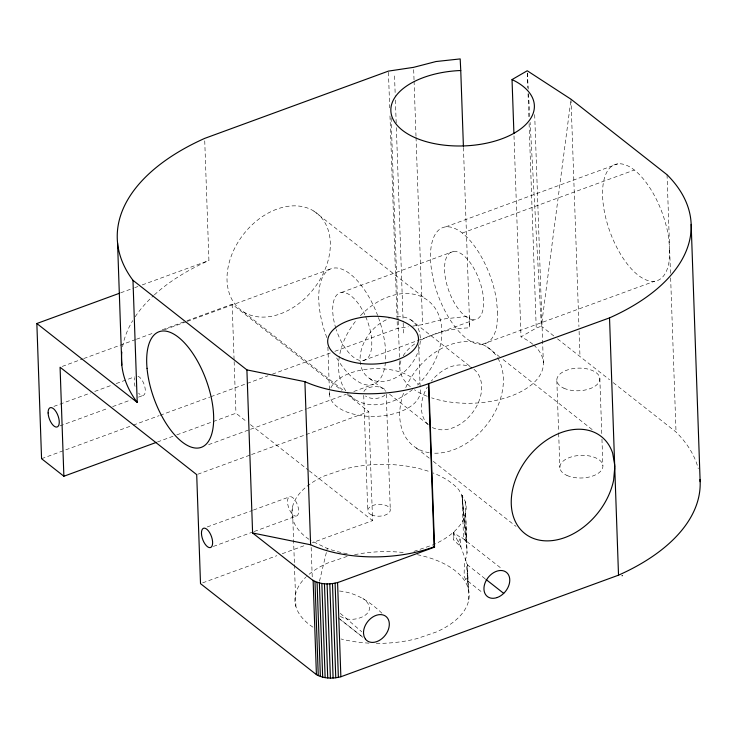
<?xml version="1.0" encoding="UTF-8"?>
<svg xmlns="http://www.w3.org/2000/svg" width="737" height="737" viewBox="0 0 737 737"><rect width="100%" height="100%" fill="white"/><g stroke="black" fill="none" stroke-linecap="round" stroke-linejoin="round"><path stroke-width="0.55" stroke-dasharray="3.69 2.76" d="M453.273 532.243L460.874 546.937L453.541 539.834L454.01 535.817L453.273 532.243L460.542 537.503L460.874 546.937L467.442 564.874L468.677 600.406M570.705 101.503L541.382 326.178L553.957 336.054M319.49 581.189L327.32 548.475L310.922 540.599M466.65 542.22L463.573 538.701L462.035 495.568L466.65 542.22L467.028 553.017L464.292 565.307L464.126 576.316L465.646 579.365L482.671 592.76M458.386 542.063L460.542 537.503L461.325 537.209L502.081 568.992M467.894 578.011L465.646 579.365M532.805 344.234A71.802 37.734 -2 0 0 521.013 336.873L536.232 328.066L541.382 326.178L530.096 122.314M120.739 292.801L133.637 288.075M134.714 287.679L137.939 286.5M142.241 284.924L208.921 260.502L204.656 138.399M62.221 366.427L82.655 358.947M83.732 358.55L135.35 339.646M136.428 339.26L153.637 332.958M162.241 329.808L185.899 321.139M186.977 320.742L232.146 304.206L341.627 390.278M164.646 329.679L186.157 321.802M187.226 321.406L331.337 268.637M445.71 226.876L617.79 163.872M462.256 233.039L634.327 170.035M341.563 292.414L453.412 251.455M53.856 406.409L90.421 393.014M94.723 391.439L111.932 385.138M116.234 383.562L134.521 376.865M59.964 425.894L108.357 408.178M112.66 406.603L130.946 399.905M138.473 397.151L142.775 395.576M41.567 458.7L132.144 425.535M133.222 425.138L159.1 415.668M160.178 415.272L209.778 397.105M210.856 396.709L268.01 375.787M272.322 374.203L330.545 352.885M334.856 351.309L397.4 328.407L408.344 326.767M362.926 360.623L474.775 319.674A35.901 16.14 69.9 0 0 472.933 266.794A35.901 16.14 69.9 0 0 444.577 270.221A35.901 16.14 69.9 0 0 474.775 319.674M157.442 441.979L175.728 435.281M176.797 434.885L235.951 413.227L246.812 421.767M482.468 344.243L654.548 281.239M208.608 444.651L249.475 429.689M250.552 429.293L306.472 408.814M307.55 408.427L346.261 394.249M353.797 391.494L373.152 384.401M197.783 474.232L250.479 454.932M251.557 454.536L368.776 411.615L372.581 520.635L312.359 542.69M207.226 526.964L252.395 510.428M253.464 510.032L290.037 496.646M213.325 546.458L253.123 531.884M254.191 531.488L296.136 516.13A10.254 4.615 69.9 0 0 295.611 501.022A10.254 4.615 69.9 0 0 287.513 502.008A10.254 4.615 69.9 0 0 296.136 516.13M202.666 582.856L276.872 555.689M282.243 553.717L304.832 545.444M347.164 556.38L327.679 563.05A87.187 45.814 -2 0 0 306.564 576.509M413.927 551.387L433.411 544.717A87.187 45.814 -2 0 0 465.194 501.234L458.875 489.893A87.187 45.814 -2 0 0 432.978 472.914M412.729 326.113L422.577 324.639L444.964 318.835L469.165 316.21L469.736 327.808A71.802 37.734 -2 0 0 419.556 340.826M339.481 591.019C356.625 592.741 370.186 601.889 382.521 613.801M340.365 616.298C352.783 625.216 382.761 613.009 362.825 598.306M557.541 338.882L609.6 379.804M613.193 382.623L676.022 432.02A217.479 114.281 -2 0 1 698.271 468.695M486.881 346.823L499.474 356.717M503.076 359.545L593.027 430.261M313.879 211.095L425.415 298.78M410.739 319.766L472.085 367.984A35.901 25.933 -51.8 0 0 431.366 381.084M369.661 378.532L385.902 391.292M389.514 394.129L428.298 424.623M243.459 311.834L343.295 390.324M348.693 394.571L354.994 399.518M416.212 447.921L429.708 458.525M433.301 461.353L516.057 526.411M347.063 394.544L368.776 411.615M485.13 578.775L467.442 564.874L468.235 588.448L466.364 562.377M250.433 424.613L308.342 470.132M309.245 470.842L372.581 520.635M338.136 617.652L362.807 637.063M339.573 619.052L363.083 637.542M340.301 613.377L361.775 631.756M453.725 532.906L453.688 539.364M465.618 541.032L462.035 495.568L466.65 542.054L465.194 501.234M527.37 73.064L528.254 89.094M528.512 93.673L529.783 116.584M311.171 547.425L312.276 578.14M667.04 174.724L669.574 247.429M669.675 250.285L670.477 273.289M670.642 277.895L676.022 432.02M599.835 378.33L601.807 434.563M601.963 439.151L602.884 465.544M571 99.228L578.941 326.657M579.098 331.245L579.982 356.524M556.831 380.578L558.637 432.223M558.674 433.365L559.88 467.802M534.684 114.604L543.344 362.705M527.323 73.064L527.849 87.998M528.042 93.746L528.89 117.865M529.092 123.604L536.232 328.066M513.993 135.866L521.013 336.873M463.444 147.474L469.736 327.808M465.637 513.182L467.028 553.017M413.678 69.637L414.037 79.974M414.074 81.125L416 136.262M416.037 137.404L422.577 324.639M418.671 344.649L420.256 390.149A45.427 23.87 -2 0 1 374.276 416.423A45.427 23.87 -2 0 1 329.651 391.78M394.544 75.929L395.225 95.46M395.391 100.048L396.193 123.024M396.349 127.621L403.13 321.737M403.167 322.889L403.535 333.225M391.107 117.883L398.164 320.042M398.201 321.194L399.574 360.246M399.611 361.397L399.85 368.288M388.454 72.263L389.698 107.869M389.984 115.902L397.123 320.365M397.16 321.516L397.4 328.407M386.252 394.221L390.288 509.682M363.728 395.401L367.763 510.861M327.901 347.118L329.411 390.352M329.448 391.494L329.568 394.903M292.414 507.36L294.422 564.072M294.422 564.745L295.906 606.533M232.146 304.206L234.108 360.439M234.145 361.591L235.951 413.227M122.572 346.703A233.546 122.72 -2 0 1 132.734 320.595M135.166 316.763A233.546 122.72 -2 0 1 153.499 295.657M154.328 294.892A233.546 122.72 -2 0 1 208.921 260.502M365.709 316.726A35.901 16.14 69.9 0 1 364.972 360.08A35.901 16.14 69.9 0 1 336.192 329.476M335.879 328.49A35.901 16.14 69.9 0 1 339.278 293.068A35.901 16.14 69.9 0 1 364.815 314.736M396.967 316.809A35.901 25.933 -51.8 0 1 413.954 360.319A35.901 25.933 -51.8 0 1 363.359 372.038A35.901 25.933 -51.8 0 1 389.136 318.624M473.928 369.301A35.901 25.933 -51.8 0 1 472.684 412.425A35.901 25.933 -51.8 0 1 431.007 426.751M428.308 424.705A35.901 25.933 -51.8 0 1 427.267 387.082M385.442 362.337A61.549 27.674 69.9 0 1 336.606 357.869M326.85 337.61A61.549 27.674 69.9 0 1 330.379 269.005A61.549 27.674 69.9 0 1 377.639 315.427M378.44 317.573A61.549 27.674 69.9 0 1 385.543 361.121M360.411 315.703A61.549 44.45 -51.8 0 1 433.209 305.625A61.549 44.45 -51.8 0 1 417.593 385.018M412.527 389.551A61.549 44.45 -51.8 0 1 347.072 392.517M345.773 390.822A61.549 44.45 -51.8 0 1 356.588 320.024M405.765 387.542A61.77 44.616 -51.8 0 1 451.56 344.207A61.77 44.616 -51.8 0 1 497.337 357.344M497.908 358.293A61.77 44.616 -51.8 0 1 490.105 420.182A61.77 44.616 -51.8 0 1 433.42 453.154M429.238 452.711A61.77 44.616 -51.8 0 1 403.701 392.701M137.985 376.266A10.254 4.615 69.9 0 1 145.3 390.214A10.254 4.615 69.9 0 1 138.574 393.116M135.046 386.391A10.254 4.615 69.9 0 1 134.742 377.666M533.671 344.98A71.802 37.734 -2 0 1 520.663 391.808A71.802 37.734 -2 0 1 431.606 397.851M427.239 396.294A71.802 37.734 -2 0 1 414.461 389.781M410.389 386.759A71.802 37.734 -2 0 1 400.965 360.596M403.185 355.814A71.802 37.734 -2 0 1 415.456 343.405M330.885 387.791A45.427 23.87 -2 0 1 373.419 368.703A45.427 23.87 -2 0 1 418.109 384.078M384.954 394.968A11.285 5.933 -2 0 1 365.451 395.99M363.885 391.568A11.285 5.933 -2 0 1 374.332 386.621A11.285 5.933 -2 0 1 385.644 390.426M417.335 554.685A87.187 45.814 -2 0 1 436.451 631.931L416.976 638.611A87.187 45.814 -2 0 1 375.759 643.364M369.007 643.143A87.187 45.814 -2 0 1 341.084 638.979M312.976 627.169A87.187 45.814 -2 0 1 305.763 577.274M354.598 554.685A87.187 45.814 -2 0 1 405.203 552.713M347.238 553.754A87.187 45.814 -2 0 1 327.32 548.475M308.95 539.3A87.187 45.814 -2 0 1 324.639 475.835L344.115 469.156A87.187 45.814 -2 0 1 430.721 472.067M497.678 311.963L497.005 324.658A61.77 27.766 69.9 0 1 446.336 313.446A61.77 27.766 69.9 0 1 443.333 227.401A61.77 27.766 69.9 0 1 496.056 297.472L497.678 311.963M669.749 248.949L669.076 261.644A61.77 27.766 69.9 0 1 618.407 250.433A61.77 27.766 69.9 0 1 615.404 164.388A61.77 27.766 69.9 0 1 668.127 234.458L669.749 248.949M280.493 313.796A61.549 44.45 -51.8 0 0 322.456 218.926A61.549 44.45 -51.8 0 0 233.049 251.667A61.549 44.45 -51.8 0 0 280.493 313.796M566.965 475.448A21.539 11.322 -2 0 0 602.442 468.502A21.539 11.322 -2 0 0 574.749 456.065A21.539 11.322 -2 0 0 566.965 475.448M371.466 514.868A11.285 5.933 -2 0 0 390.057 511.229A11.285 5.933 -2 0 0 375.548 504.716A11.285 5.933 -2 0 0 371.466 514.868M563.916 388.224A21.539 11.322 -2 0 0 599.393 381.287A21.539 11.322 -2 0 0 571.7 368.85A21.539 11.322 -2 0 0 563.916 388.224"/><path stroke-width="1.11" d="M119.661 293.188L36.85 323.515L137.229 402.43L132.973 280.318A233.546 122.72 -2 0 1 204.656 138.399L388.417 71.111L413.595 67.343L435.982 61.539L460.183 58.914L460.754 70.512A71.802 37.734 -2 0 0 393.788 120.647A71.802 37.734 -2 0 0 500.091 139.45A71.802 37.734 -2 0 0 512.031 79.578L527.241 70.77L571 99.228L667.04 174.724A217.479 114.281 -2 0 1 609.527 317.877L614.658 464.715M622.037 575.735L622.498 575.56M36.85 323.515L41.567 458.7L63.879 476.24L156.364 442.375M132.973 280.318L246.904 369.891L304.906 381.674A101.835 53.515 -2 0 0 428.455 383.719L609.527 317.877M428.851 384.032L434.544 547.14L339.904 581.788C330.784 584.883 319.692 585.04 311.548 579.328L252.607 532.989L246.904 369.891M63.879 476.24L60.075 367.219L196.705 474.628L200.51 583.649L316.413 674.631C323.792 678.731 332.848 678.851 340.863 676.759L618.518 575.173A217.479 114.281 -2 0 0 700.03 479.511M252.607 532.989L310.609 544.772A101.835 53.515 -2 0 0 434.148 546.817L434.544 547.14M486.015 579.466L503.703 593.368M691.168 224.389L700.15 481.685M614.759 467.58L618.518 575.173M512.031 79.578L513.919 133.563M460.754 70.512L463.407 146.322M428.455 383.719L434.148 546.817M337.574 582.562L340.863 676.759M335.086 583.16L338.375 677.358M332.479 583.593L335.768 677.791M329.808 583.833L333.096 678.031M327.108 583.888L330.397 678.086M324.446 583.75L327.735 677.948M321.848 583.428L325.137 677.625M319.379 582.93L322.668 677.128M317.076 582.248L320.365 676.446M314.975 581.419L318.264 675.608M313.124 580.434L316.413 674.631M304.906 381.674L310.609 544.772M117.561 242.924L121.826 365.027M137.229 402.43A233.546 122.72 -2 0 1 121.817 352.102M614.888 466.079L613.599 480.321A61.77 44.616 -51.8 0 1 534.869 538.95A61.77 44.616 -51.8 0 1 531.865 452.914A61.77 44.616 -51.8 0 1 612.65 453.135L614.888 466.079M365.451 639.136L364.06 636.455L363.498 633.23A15.385 11.11 -51.8 0 1 380.393 614.594A15.385 11.11 -51.8 0 1 386.584 633.295A15.385 11.11 -51.8 0 1 365.451 639.136M147.041 368.334A61.549 27.674 69.9 0 0 201.081 447.414A61.549 27.674 69.9 0 0 192.403 352.839A61.549 27.674 69.9 0 0 147.041 368.334M201.468 533.505A10.254 4.615 69.9 0 0 210.1 547.637A10.254 4.615 69.9 0 0 209.575 532.529A10.254 4.615 69.9 0 0 201.468 533.505M48.108 412.95A10.254 4.615 69.9 0 0 56.74 427.073A10.254 4.615 69.9 0 0 56.215 411.974A10.254 4.615 69.9 0 0 48.108 412.95M342.677 358.698A45.427 23.87 -2 0 0 417.492 344.059A45.427 23.87 -2 0 0 359.094 317.831A45.427 23.87 -2 0 0 342.677 358.698M497.309 597.486A15.385 11.11 -51.8 0 0 507.802 573.764A15.385 11.11 -51.8 0 0 485.453 581.954A15.385 11.11 -51.8 0 0 497.309 597.486"/></g></svg>
